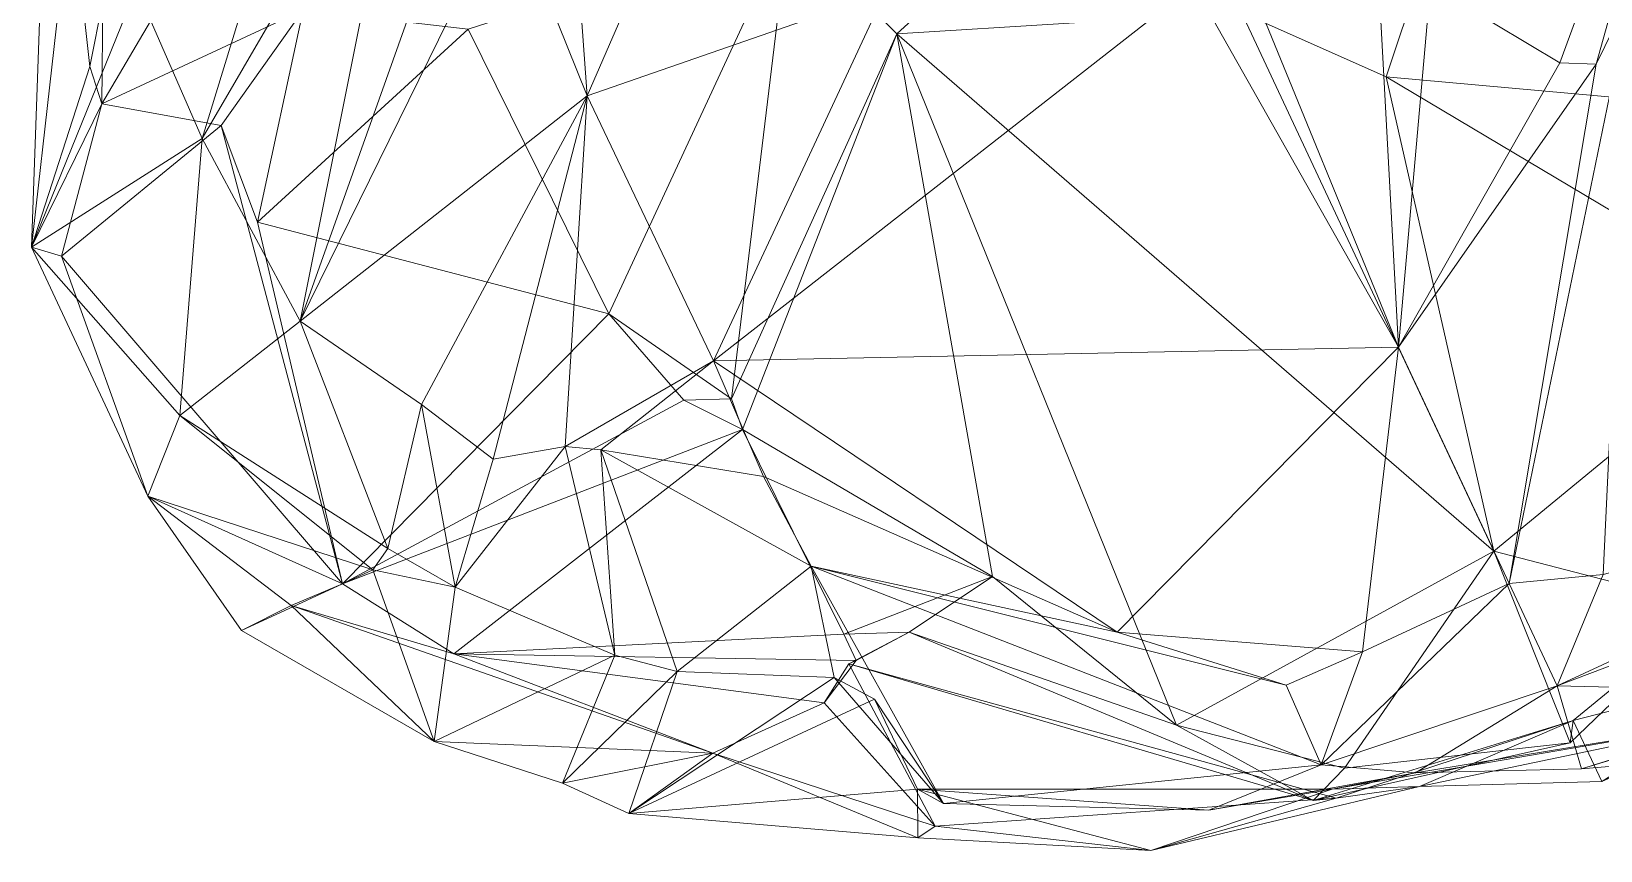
# Model space of a CAD drawing. Extents: x 8150 to 8561, y 2087 to 2332.
# Drawn here: x 8149.8 to 8243, y 2086.7 to 2135.4 of the extents above; entities that cross this region are included whole.
import ezdxf

# ---------------------------------------------------------------- set-up
doc = ezdxf.new("R2010")
doc.units = 0
doc.header["$MEASUREMENT"] = 0
doc.linetypes.add('CONTINUOUS2', pattern=[0])

msp = doc.modelspace()

# ---------------------------------------------------------------- linework, layer by layer
at = {"color": 7, "linetype": 'CONTINUOUS', "lineweight": 0}
msp.add_polyline3d([(8151.625, 2122.055, -1325), (8149.839, 2122.572, -1350), (8152.258, 2143.968, -1375), (8163.806, 2165.476, -1404.911), (8164.782, 2169.498, -1409.912)], dxfattribs=at)
at = {"color": 2, "linetype": 'CONTINUOUS2', "lineweight": 0}
for points in [[(8232.886, 2138.139, -1404.116), (8240.576, 2133.532, -1403.889), (8249.735, 2158.5, -1412.978), (8232.886, 2138.139, -1404.116)], [(8249.735, 2158.5, -1412.978), (8240.576, 2133.532, -1403.889), (8242.724, 2133.449, -1403.881), (8249.735, 2158.5, -1412.978)], [(8242.724, 2133.449, -1403.881), (8244.768, 2137.613, -1404), (8249.735, 2158.5, -1412.978), (8242.724, 2133.449, -1403.881)], [(8159.975, 2129.042, -1375), (8168.674, 2157.463, -1404.749), (8156.07, 2137.981, -1375), (8159.975, 2129.042, -1375)], [(8159.975, 2129.042, -1375), (8172.153, 2149.929, -1404.585), (8168.674, 2157.463, -1404.749), (8159.975, 2129.042, -1375)], [(8221.679, 2136.512, -1215), (8238.167, 2156.376, -1200), (8230.265, 2132.692, -1225), (8221.679, 2136.512, -1215)], [(8263.058, 2129.746, -1225.513), (8230.265, 2132.692, -1225), (8238.167, 2156.376, -1200), (8263.058, 2129.746, -1225.513)], [(8238.167, 2156.376, -1200), (8245.315, 2154.753, -1200), (8263.058, 2129.746, -1225.513), (8238.167, 2156.376, -1200)], [(8152.258, 2143.968, -1375), (8150.971, 2154.372, -1375), (8149.839, 2122.572, -1350), (8152.258, 2143.968, -1375)], [(8153.312, 2133.3, -1350), (8149.839, 2122.572, -1350), (8150.971, 2154.372, -1375), (8153.312, 2133.3, -1350)], [(8153.312, 2133.3, -1350), (8150.971, 2154.372, -1375), (8154.087, 2137.18, -1350), (8153.312, 2133.3, -1350)], [(8159.975, 2129.042, -1375), (8165.788, 2118.194, -1375), (8172.153, 2149.929, -1404.585), (8159.975, 2129.042, -1375)], [(8175.594, 2145.728, -1404.508), (8172.153, 2149.929, -1404.585), (8165.788, 2118.194, -1375), (8175.594, 2145.728, -1404.508)], [(8178.112, 2143.277, -1404.501), (8175.594, 2145.728, -1404.508), (8165.788, 2118.194, -1375), (8178.112, 2143.277, -1404.501)], [(8149.839, 2122.572, -1350), (8156.07, 2137.981, -1375), (8152.258, 2143.968, -1375), (8149.839, 2122.572, -1350)], [(8178.112, 2143.277, -1404.501), (8165.788, 2118.194, -1375), (8182.836, 2131.573, -1401.565), (8178.112, 2143.277, -1404.501)], [(8178.112, 2143.277, -1404.501), (8182.836, 2131.573, -1401.565), (8182.176, 2140.598, -1404.488), (8178.112, 2143.277, -1404.501)], [(8194.801, 2141.676, -1250), (8210.101, 2143.367, -1225), (8201.221, 2135.255, -1250), (8194.801, 2141.676, -1250)], [(8201.221, 2135.255, -1250), (8210.101, 2143.367, -1225), (8221.679, 2136.512, -1215), (8201.221, 2135.255, -1250)], [(8184.117, 2118.614, -1275), (8175.776, 2135.532, -1275), (8194.801, 2141.676, -1250), (8184.117, 2118.614, -1275)], [(8191.399, 2113.584, -1271.955), (8184.117, 2118.614, -1275), (8194.801, 2141.676, -1250), (8191.399, 2113.584, -1271.955)], [(8194.801, 2141.676, -1250), (8201.221, 2135.255, -1250), (8191.399, 2113.584, -1271.955), (8194.801, 2141.676, -1250)], [(8184.894, 2136.29, -1404.483), (8182.176, 2140.598, -1404.488), (8182.836, 2131.573, -1401.565), (8184.894, 2136.29, -1404.483)], [(8154.023, 2131.089, -1325), (8158.946, 2139.489, -1325), (8165.973, 2136.646, -1300), (8154.023, 2131.089, -1325)], [(8158.946, 2139.489, -1325), (8154.023, 2131.089, -1325), (8154.087, 2137.18, -1350), (8158.946, 2139.489, -1325)], [(8149.839, 2122.572, -1350), (8159.975, 2129.042, -1375), (8156.07, 2137.981, -1375), (8149.839, 2122.572, -1350)], [(8230.985, 2116.646, -1394.45), (8218.84, 2138.13, -1404.326), (8190.329, 2115.832, -1384.361), (8230.985, 2116.646, -1394.45)], [(8218.84, 2138.13, -1404.326), (8200.523, 2137.725, -1404.535), (8190.329, 2115.832, -1384.361), (8218.84, 2138.13, -1404.326)], [(8222.073, 2138.483, -1404.286), (8218.84, 2138.13, -1404.326), (8230.985, 2116.646, -1394.45), (8222.073, 2138.483, -1404.286)], [(8229.862, 2137.501, -1404.146), (8222.073, 2138.483, -1404.286), (8230.985, 2116.646, -1394.45), (8229.862, 2137.501, -1404.146)], [(8232.886, 2138.139, -1404.116), (8229.862, 2137.501, -1404.146), (8230.985, 2116.646, -1394.45), (8232.886, 2138.139, -1404.116)], [(8232.886, 2138.139, -1404.116), (8230.985, 2116.646, -1394.45), (8240.576, 2133.532, -1403.889), (8232.886, 2138.139, -1404.116)], [(8153.312, 2133.3, -1350), (8154.087, 2137.18, -1350), (8154.023, 2131.089, -1325), (8153.312, 2133.3, -1350)], [(8184.894, 2136.29, -1404.483), (8182.836, 2131.573, -1401.565), (8200.523, 2137.725, -1404.535), (8184.894, 2136.29, -1404.483)], [(8182.836, 2131.573, -1401.565), (8190.329, 2115.832, -1384.361), (8200.523, 2137.725, -1404.535), (8182.836, 2131.573, -1401.565)], [(8242.724, 2133.449, -1403.881), (8237.561, 2102.606, -1372.376), (8244.768, 2137.613, -1404), (8242.724, 2133.449, -1403.881)], [(8244.768, 2137.613, -1404), (8237.561, 2102.606, -1372.376), (8243.139, 2103.138, -1375), (8244.768, 2137.613, -1404)], [(8165.973, 2136.646, -1300), (8161.104, 2129.804, -1300), (8154.023, 2131.089, -1325), (8165.973, 2136.646, -1300)], [(8163.254, 2124.07, -1288.272), (8161.104, 2129.804, -1300), (8165.973, 2136.646, -1300), (8163.254, 2124.07, -1288.272)], [(8175.776, 2135.532, -1275), (8163.254, 2124.07, -1288.272), (8165.973, 2136.646, -1300), (8175.776, 2135.532, -1275)], [(8201.221, 2135.255, -1250), (8221.679, 2136.512, -1215), (8236.657, 2104.536, -1250.362), (8201.221, 2135.255, -1250)], [(8221.679, 2136.512, -1215), (8230.265, 2132.692, -1225), (8236.657, 2104.536, -1250.362), (8221.679, 2136.512, -1215)], [(8184.117, 2118.614, -1275), (8163.254, 2124.07, -1288.272), (8175.776, 2135.532, -1275), (8184.117, 2118.614, -1275)], [(8192.043, 2111.757, -1274.003), (8191.399, 2113.584, -1271.955), (8201.221, 2135.255, -1250), (8192.043, 2111.757, -1274.003)], [(8192.043, 2111.757, -1274.003), (8201.221, 2135.255, -1250), (8206.891, 2103.026, -1275), (8192.043, 2111.757, -1274.003)], [(8201.221, 2135.255, -1250), (8236.657, 2104.536, -1250.362), (8217.821, 2094.206, -1275), (8201.221, 2135.255, -1250)], [(8217.821, 2094.206, -1275), (8206.891, 2103.026, -1275), (8201.221, 2135.255, -1250), (8217.821, 2094.206, -1275)], [(8149.839, 2122.572, -1350), (8153.312, 2133.3, -1350), (8154.023, 2131.089, -1325), (8149.839, 2122.572, -1350)], [(8240.576, 2133.532, -1403.889), (8230.985, 2116.646, -1394.45), (8242.724, 2133.449, -1403.881), (8240.576, 2133.532, -1403.889)], [(8237.561, 2102.606, -1372.376), (8242.724, 2133.449, -1403.881), (8230.985, 2116.646, -1394.45), (8237.561, 2102.606, -1372.376)], [(8263.058, 2129.746, -1225.513), (8253.836, 2118.652, -1250), (8230.265, 2132.692, -1225), (8263.058, 2129.746, -1225.513)], [(8236.657, 2104.536, -1250.362), (8230.265, 2132.692, -1225), (8253.836, 2118.652, -1250), (8236.657, 2104.536, -1250.362)], [(8172.99, 2113.247, -1375), (8182.836, 2131.573, -1401.565), (8165.788, 2118.194, -1375), (8172.99, 2113.247, -1375)], [(8177.256, 2109.997, -1375), (8182.836, 2131.573, -1401.565), (8172.99, 2113.247, -1375), (8177.256, 2109.997, -1375)], [(8177.256, 2109.997, -1375), (8181.516, 2110.738, -1375), (8182.836, 2131.573, -1401.565), (8177.256, 2109.997, -1375)], [(8190.329, 2115.832, -1384.361), (8182.836, 2131.573, -1401.565), (8181.516, 2110.738, -1375), (8190.329, 2115.832, -1384.361)], [(8154.023, 2131.089, -1325), (8151.625, 2122.055, -1325), (8149.839, 2122.572, -1350), (8154.023, 2131.089, -1325)], [(8154.023, 2131.089, -1325), (8161.104, 2129.804, -1300), (8151.625, 2122.055, -1325), (8154.023, 2131.089, -1325)], [(8151.625, 2122.055, -1325), (8161.104, 2129.804, -1300), (8168.306, 2102.599, -1295.657), (8151.625, 2122.055, -1325)], [(8163.254, 2124.07, -1288.272), (8168.306, 2102.599, -1295.657), (8161.104, 2129.804, -1300), (8163.254, 2124.07, -1288.272)], [(8159.975, 2129.042, -1375), (8149.839, 2122.572, -1350), (8158.659, 2112.579, -1350), (8159.975, 2129.042, -1375)], [(8158.659, 2112.579, -1350), (8165.788, 2118.194, -1375), (8159.975, 2129.042, -1375), (8158.659, 2112.579, -1350)], [(8163.254, 2124.07, -1288.272), (8184.117, 2118.614, -1275), (8168.306, 2102.599, -1295.657), (8163.254, 2124.07, -1288.272)], [(8158.659, 2112.579, -1350), (8149.839, 2122.572, -1350), (8156.752, 2107.801, -1325), (8158.659, 2112.579, -1350)], [(8151.625, 2122.055, -1325), (8156.752, 2107.801, -1325), (8149.839, 2122.572, -1350), (8151.625, 2122.055, -1325)], [(8168.306, 2102.599, -1295.657), (8156.752, 2107.801, -1325), (8151.625, 2122.055, -1325), (8168.306, 2102.599, -1295.657)], [(8188.572, 2113.5, -1274.307), (8168.306, 2102.599, -1295.657), (8184.117, 2118.614, -1275), (8188.572, 2113.5, -1274.307)], [(8191.399, 2113.584, -1271.955), (8188.572, 2113.5, -1274.307), (8184.117, 2118.614, -1275), (8191.399, 2113.584, -1271.955)], [(8236.657, 2104.536, -1250.362), (8253.836, 2118.652, -1250), (8249.559, 2101.18, -1275), (8236.657, 2104.536, -1250.362)], [(8158.659, 2112.579, -1350), (8170.994, 2104.683, -1350), (8165.788, 2118.194, -1375), (8158.659, 2112.579, -1350)], [(8172.99, 2113.247, -1375), (8165.788, 2118.194, -1375), (8170.994, 2104.683, -1350), (8172.99, 2113.247, -1375)], [(8214.301, 2099.715, -1375), (8230.985, 2116.646, -1394.45), (8190.329, 2115.832, -1384.361), (8214.301, 2099.715, -1375)], [(8214.301, 2099.715, -1375), (8228.855, 2098.543, -1375), (8230.985, 2116.646, -1394.45), (8214.301, 2099.715, -1375)], [(8230.985, 2116.646, -1394.45), (8228.855, 2098.543, -1375), (8237.561, 2102.606, -1372.376), (8230.985, 2116.646, -1394.45)], [(8181.516, 2110.738, -1375), (8183.646, 2110.553, -1375), (8190.329, 2115.832, -1384.361), (8181.516, 2110.738, -1375)], [(8193.296, 2108.96, -1375), (8190.329, 2115.832, -1384.361), (8183.646, 2110.553, -1375), (8193.296, 2108.96, -1375)], [(8190.329, 2115.832, -1384.361), (8193.296, 2108.96, -1375), (8214.301, 2099.715, -1375), (8190.329, 2115.832, -1384.361)], [(8188.572, 2113.5, -1274.307), (8192.043, 2111.757, -1274.003), (8168.306, 2102.599, -1295.657), (8188.572, 2113.5, -1274.307)], [(8170.994, 2104.683, -1350), (8175.002, 2102.401, -1350), (8172.99, 2113.247, -1375), (8170.994, 2104.683, -1350)], [(8175.002, 2102.401, -1350), (8177.256, 2109.997, -1375), (8172.99, 2113.247, -1375), (8175.002, 2102.401, -1350)], [(8192.043, 2111.757, -1274.003), (8188.572, 2113.5, -1274.307), (8191.399, 2113.584, -1271.955), (8192.043, 2111.757, -1274.003)], [(8158.659, 2112.579, -1350), (8156.752, 2107.801, -1325), (8170.11, 2103.422, -1339.934), (8158.659, 2112.579, -1350)], [(8170.11, 2103.422, -1339.934), (8170.994, 2104.683, -1350), (8158.659, 2112.579, -1350), (8170.11, 2103.422, -1339.934)], [(8174.925, 2098.429, -1300), (8168.306, 2102.599, -1295.657), (8192.043, 2111.757, -1274.003), (8174.925, 2098.429, -1300)], [(8198.058, 2099.595, -1284.098), (8174.925, 2098.429, -1300), (8192.043, 2111.757, -1274.003), (8198.058, 2099.595, -1284.098)], [(8198.058, 2099.595, -1284.098), (8192.043, 2111.757, -1274.003), (8206.891, 2103.026, -1275), (8198.058, 2099.595, -1284.098)], [(8181.516, 2110.738, -1375), (8177.256, 2109.997, -1375), (8175.002, 2102.401, -1350), (8181.516, 2110.738, -1375)], [(8175.002, 2102.401, -1350), (8184.473, 2098.362, -1350), (8181.516, 2110.738, -1375), (8175.002, 2102.401, -1350)], [(8183.646, 2110.553, -1375), (8181.516, 2110.738, -1375), (8184.473, 2098.362, -1350), (8183.646, 2110.553, -1375)], [(8193.296, 2108.96, -1375), (8183.646, 2110.553, -1375), (8196.134, 2103.638, -1356.309), (8193.296, 2108.96, -1375)], [(8184.473, 2098.362, -1350), (8188.169, 2097.39, -1350), (8183.646, 2110.553, -1375), (8184.473, 2098.362, -1350)], [(8196.134, 2103.638, -1356.309), (8183.646, 2110.553, -1375), (8188.169, 2097.39, -1350), (8196.134, 2103.638, -1356.309)], [(8269.786, 2110.156, -1375), (8240.406, 2096.533, -1360.543), (8272.808, 2108.772, -1364.835), (8269.786, 2110.156, -1375)], [(8269.786, 2110.156, -1375), (8243.139, 2103.138, -1375), (8240.406, 2096.533, -1360.543), (8269.786, 2110.156, -1375)], [(8196.134, 2103.638, -1356.309), (8214.301, 2099.715, -1375), (8193.296, 2108.96, -1375), (8196.134, 2103.638, -1356.309)], [(8256.815, 2096.129, -1350), (8272.808, 2108.772, -1364.835), (8240.406, 2096.533, -1360.543), (8256.815, 2096.129, -1350)], [(8165.26, 2101.299, -1320.134), (8162.313, 2099.81, -1325), (8156.752, 2107.801, -1325), (8165.26, 2101.299, -1320.134)], [(8168.306, 2102.599, -1295.657), (8165.26, 2101.299, -1320.134), (8156.752, 2107.801, -1325), (8168.306, 2102.599, -1295.657)], [(8162.313, 2099.81, -1325), (8170.11, 2103.422, -1339.934), (8156.752, 2107.801, -1325), (8162.313, 2099.81, -1325)], [(8170.11, 2103.422, -1339.934), (8175.002, 2102.401, -1350), (8170.994, 2104.683, -1350), (8170.11, 2103.422, -1339.934)], [(8236.657, 2104.536, -1250.362), (8227.785, 2091.642, -1275), (8217.821, 2094.206, -1275), (8236.657, 2104.536, -1250.362)], [(8236.657, 2104.536, -1250.362), (8241.18, 2093.156, -1275), (8227.785, 2091.642, -1275), (8236.657, 2104.536, -1250.362)], [(8249.559, 2101.18, -1275), (8241.18, 2093.156, -1275), (8236.657, 2104.536, -1250.362), (8249.559, 2101.18, -1275)], [(8162.313, 2099.81, -1325), (8173.754, 2093.225, -1325), (8170.11, 2103.422, -1339.934), (8162.313, 2099.81, -1325)], [(8170.11, 2103.422, -1339.934), (8173.754, 2093.225, -1325), (8175.002, 2102.401, -1350), (8170.11, 2103.422, -1339.934)], [(8188.169, 2097.39, -1350), (8197.491, 2097.032, -1350), (8196.134, 2103.638, -1356.309), (8188.169, 2097.39, -1350)], [(8196.134, 2103.638, -1356.309), (8197.491, 2097.032, -1350), (8203.988, 2089.544, -1350), (8196.134, 2103.638, -1356.309)], [(8196.134, 2103.638, -1356.309), (8226.407, 2091.85, -1362.957), (8224.324, 2096.569, -1371.792), (8196.134, 2103.638, -1356.309)], [(8224.324, 2096.569, -1371.792), (8214.301, 2099.715, -1375), (8196.134, 2103.638, -1356.309), (8224.324, 2096.569, -1371.792)], [(8196.134, 2103.638, -1356.309), (8203.988, 2089.544, -1350), (8226.407, 2091.85, -1362.957), (8196.134, 2103.638, -1356.309)], [(8168.306, 2102.599, -1295.657), (8174.925, 2098.429, -1300), (8165.26, 2101.299, -1320.134), (8168.306, 2102.599, -1295.657)], [(8206.891, 2103.026, -1275), (8201.951, 2099.725, -1285.044), (8198.058, 2099.595, -1284.098), (8206.891, 2103.026, -1275)], [(8217.821, 2094.206, -1275), (8201.951, 2099.725, -1285.044), (8206.891, 2103.026, -1275), (8217.821, 2094.206, -1275)], [(8237.561, 2102.606, -1372.376), (8228.855, 2098.543, -1375), (8226.407, 2091.85, -1362.957), (8237.561, 2102.606, -1372.376)], [(8226.407, 2091.85, -1362.957), (8240.406, 2096.533, -1360.543), (8237.561, 2102.606, -1372.376), (8226.407, 2091.85, -1362.957)], [(8240.406, 2096.533, -1360.543), (8243.139, 2103.138, -1375), (8237.561, 2102.606, -1372.376), (8240.406, 2096.533, -1360.543)], [(8184.473, 2098.362, -1350), (8175.002, 2102.401, -1350), (8173.754, 2093.225, -1325), (8184.473, 2098.362, -1350)], [(8162.313, 2099.81, -1325), (8165.26, 2101.299, -1320.134), (8173.754, 2093.225, -1325), (8162.313, 2099.81, -1325)], [(8165.26, 2101.299, -1320.134), (8190.295, 2092.532, -1312.752), (8173.754, 2093.225, -1325), (8165.26, 2101.299, -1320.134)], [(8174.925, 2098.429, -1300), (8190.295, 2092.532, -1312.752), (8165.26, 2101.299, -1320.134), (8174.925, 2098.429, -1300)], [(8241.369, 2094.476, -1302.742), (8241.18, 2093.156, -1275), (8249.559, 2101.18, -1275), (8241.369, 2094.476, -1302.742)], [(8249.559, 2101.18, -1275), (8253.992, 2097.726, -1300), (8241.369, 2094.476, -1302.742), (8249.559, 2101.18, -1275)], [(8198.058, 2099.595, -1284.098), (8201.951, 2099.725, -1285.044), (8198.801, 2098.035, -1293.456), (8198.058, 2099.595, -1284.098)], [(8198.801, 2098.035, -1293.456), (8201.951, 2099.725, -1285.044), (8198.366, 2097.832, -1300), (8198.801, 2098.035, -1293.456)], [(8198.366, 2097.832, -1300), (8201.951, 2099.725, -1285.044), (8225.919, 2089.725, -1301.216), (8198.366, 2097.832, -1300)], [(8217.821, 2094.206, -1275), (8225.919, 2089.725, -1301.216), (8201.951, 2099.725, -1285.044), (8217.821, 2094.206, -1275)], [(8224.324, 2096.569, -1371.792), (8228.855, 2098.543, -1375), (8214.301, 2099.715, -1375), (8224.324, 2096.569, -1371.792)], [(8198.058, 2099.595, -1284.098), (8198.801, 2098.035, -1293.456), (8174.925, 2098.429, -1300), (8198.058, 2099.595, -1284.098)], [(8173.754, 2093.225, -1325), (8181.364, 2090.761, -1325), (8184.473, 2098.362, -1350), (8173.754, 2093.225, -1325)], [(8198.801, 2098.035, -1293.456), (8196.891, 2095.525, -1299.34), (8174.925, 2098.429, -1300), (8198.801, 2098.035, -1293.456)], [(8174.925, 2098.429, -1300), (8196.891, 2095.525, -1299.34), (8190.295, 2092.532, -1312.752), (8174.925, 2098.429, -1300)], [(8184.473, 2098.362, -1350), (8181.364, 2090.761, -1325), (8188.169, 2097.39, -1350), (8184.473, 2098.362, -1350)], [(8198.366, 2097.832, -1300), (8196.891, 2095.525, -1299.34), (8198.801, 2098.035, -1293.456), (8198.366, 2097.832, -1300)], [(8198.366, 2097.832, -1300), (8203.482, 2088.201, -1315.889), (8196.891, 2095.525, -1299.34), (8198.366, 2097.832, -1300)], [(8198.366, 2097.832, -1300), (8225.919, 2089.725, -1301.216), (8227.289, 2089.854, -1313.226), (8198.366, 2097.832, -1300)], [(8227.289, 2089.854, -1313.226), (8203.482, 2088.201, -1315.889), (8198.366, 2097.832, -1300), (8227.289, 2089.854, -1313.226)], [(8226.407, 2091.85, -1362.957), (8228.855, 2098.543, -1375), (8224.324, 2096.569, -1371.792), (8226.407, 2091.85, -1362.957)], [(8181.364, 2090.761, -1325), (8185.305, 2088.963, -1325), (8188.169, 2097.39, -1350), (8181.364, 2090.761, -1325)], [(8197.491, 2097.032, -1350), (8188.169, 2097.39, -1350), (8185.305, 2088.963, -1325), (8197.491, 2097.032, -1350)], [(8197.491, 2097.032, -1350), (8185.305, 2088.963, -1325), (8199.891, 2095.745, -1345.635), (8197.491, 2097.032, -1350)], [(8199.891, 2095.745, -1345.635), (8203.988, 2089.544, -1350), (8197.491, 2097.032, -1350), (8199.891, 2095.745, -1345.635)], [(8243.065, 2090.857, -1320.918), (8241.369, 2094.476, -1302.742), (8253.992, 2097.726, -1300), (8243.065, 2090.857, -1320.918)], [(8231.996, 2091.36, -1350), (8240.406, 2096.533, -1360.543), (8226.407, 2091.85, -1362.957), (8231.996, 2091.36, -1350)], [(8241.865, 2091.614, -1350), (8240.406, 2096.533, -1360.543), (8231.996, 2091.36, -1350), (8241.865, 2091.614, -1350)], [(8256.815, 2096.129, -1350), (8240.406, 2096.533, -1360.543), (8241.865, 2091.614, -1350), (8256.815, 2096.129, -1350)], [(8256.815, 2096.129, -1350), (8241.865, 2091.614, -1350), (8252.361, 2092.495, -1325), (8256.815, 2096.129, -1350)], [(8202.435, 2090.4, -1333.207), (8199.891, 2095.745, -1345.635), (8185.305, 2088.963, -1325), (8202.435, 2090.4, -1333.207)], [(8190.295, 2092.532, -1312.752), (8196.891, 2095.525, -1299.34), (8203.482, 2088.201, -1315.889), (8190.295, 2092.532, -1312.752)], [(8203.988, 2089.544, -1350), (8199.891, 2095.745, -1345.635), (8202.435, 2090.4, -1333.207), (8203.988, 2089.544, -1350)], [(8217.821, 2094.206, -1275), (8227.785, 2091.642, -1275), (8225.919, 2089.725, -1301.216), (8217.821, 2094.206, -1275)], [(8241.18, 2093.156, -1275), (8241.369, 2094.476, -1302.742), (8225.919, 2089.725, -1301.216), (8241.18, 2093.156, -1275)], [(8225.919, 2089.725, -1301.216), (8241.369, 2094.476, -1302.742), (8227.289, 2089.854, -1313.226), (8225.919, 2089.725, -1301.216)], [(8251.301, 2094.527, -1326.173), (8231.996, 2091.36, -1350), (8227.048, 2090.398, -1343.005), (8251.301, 2094.527, -1326.173)], [(8232.246, 2090.552, -1325), (8251.301, 2094.527, -1326.173), (8227.048, 2090.398, -1343.005), (8232.246, 2090.552, -1325)], [(8232.246, 2090.552, -1325), (8227.289, 2089.854, -1313.226), (8241.369, 2094.476, -1302.742), (8232.246, 2090.552, -1325)], [(8241.865, 2091.614, -1350), (8231.996, 2091.36, -1350), (8251.301, 2094.527, -1326.173), (8241.865, 2091.614, -1350)], [(8232.246, 2090.552, -1325), (8243.065, 2090.857, -1320.918), (8251.301, 2094.527, -1326.173), (8232.246, 2090.552, -1325)], [(8241.369, 2094.476, -1302.742), (8243.065, 2090.857, -1320.918), (8232.246, 2090.552, -1325), (8241.369, 2094.476, -1302.742)], [(8251.301, 2094.527, -1326.173), (8252.361, 2092.495, -1325), (8241.865, 2091.614, -1350), (8251.301, 2094.527, -1326.173)], [(8181.364, 2090.761, -1325), (8173.754, 2093.225, -1325), (8190.295, 2092.532, -1312.752), (8181.364, 2090.761, -1325)], [(8225.919, 2089.725, -1301.216), (8227.785, 2091.642, -1275), (8241.18, 2093.156, -1275), (8225.919, 2089.725, -1301.216)], [(8185.305, 2088.963, -1325), (8181.364, 2090.761, -1325), (8190.295, 2092.532, -1312.752), (8185.305, 2088.963, -1325)], [(8185.305, 2088.963, -1325), (8190.295, 2092.532, -1312.752), (8202.454, 2087.51, -1325), (8185.305, 2088.963, -1325)], [(8203.482, 2088.201, -1315.889), (8202.454, 2087.51, -1325), (8190.295, 2092.532, -1312.752), (8203.482, 2088.201, -1315.889)], [(8219.743, 2089.155, -1350), (8226.407, 2091.85, -1362.957), (8203.988, 2089.544, -1350), (8219.743, 2089.155, -1350)], [(8219.743, 2089.155, -1350), (8231.996, 2091.36, -1350), (8226.407, 2091.85, -1362.957), (8219.743, 2089.155, -1350)], [(8231.996, 2091.36, -1350), (8219.743, 2089.155, -1350), (8227.048, 2090.398, -1343.005), (8231.996, 2091.36, -1350)], [(8185.305, 2088.963, -1325), (8202.454, 2087.51, -1325), (8202.435, 2090.4, -1333.207), (8185.305, 2088.963, -1325)], [(8202.454, 2087.51, -1325), (8216.285, 2086.749, -1325), (8202.435, 2090.4, -1333.207), (8202.454, 2087.51, -1325)], [(8202.435, 2090.4, -1333.207), (8227.048, 2090.398, -1343.005), (8219.743, 2089.155, -1350), (8202.435, 2090.4, -1333.207)], [(8216.285, 2086.749, -1325), (8227.048, 2090.398, -1343.005), (8202.435, 2090.4, -1333.207), (8216.285, 2086.749, -1325)], [(8203.988, 2089.544, -1350), (8202.435, 2090.4, -1333.207), (8219.743, 2089.155, -1350), (8203.988, 2089.544, -1350)], [(8232.246, 2090.552, -1325), (8216.285, 2086.749, -1325), (8227.289, 2089.854, -1313.226), (8232.246, 2090.552, -1325)], [(8216.285, 2086.749, -1325), (8232.246, 2090.552, -1325), (8227.048, 2090.398, -1343.005), (8216.285, 2086.749, -1325)], [(8203.482, 2088.201, -1315.889), (8227.289, 2089.854, -1313.226), (8216.285, 2086.749, -1325), (8203.482, 2088.201, -1315.889)], [(8202.454, 2087.51, -1325), (8203.482, 2088.201, -1315.889), (8216.285, 2086.749, -1325), (8202.454, 2087.51, -1325)]]:
    msp.add_3dface(points, dxfattribs=at)

doc.saveas('drawing.dxf')
